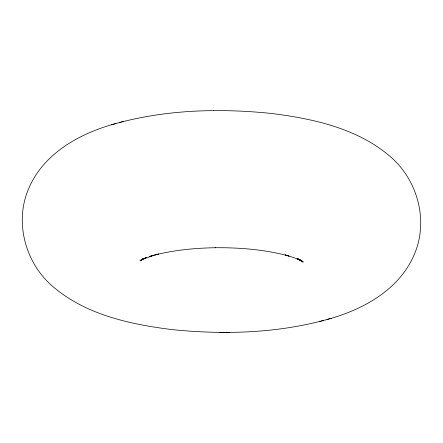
<?xml version="1.0" encoding="UTF-8"?>
<svg xmlns="http://www.w3.org/2000/svg" width="443" height="443" viewBox="0 0 443 443"><rect width="100%" height="100%" fill="white"/><g stroke="black" fill="none" stroke-linecap="round" stroke-linejoin="round"><path stroke-width="0.66" d="M142.917 258.745L140.193 260.872L142.419 259.255M143.848 258.358L139.96 260.7L146.317 257.544L141.45 259.692L153.92 255.246L149.656 256.431L158.04 254.11M111.763 124.682C77.78 134.55 43.287 154.319 28.839 188.253C13.86 222.342 25.567 264.178 54.024 287.535C86.795 314.967 130.336 324.348 171.696 329.559C224.9 335.008 279.627 333.313 331.237 318.318C365.22 308.45 399.713 288.681 414.161 254.747C429.14 220.658 417.433 178.822 388.976 155.465C356.205 128.033 312.664 118.652 271.304 113.441C218.1 107.992 163.373 109.687 111.763 124.682L116.027 123.497M219.828 332.394L229.629 332.366M119.472 122.561L123.431 121.454M158.627 253.944L154.668 255.052C174.52 250.024 195.036 248.069 215.475 247.731L215.121 247.72C239.979 247.526 265.041 249.57 289.113 256.06L285.093 254.897L294.102 257.726L301.96 260.894L297.065 258.673L303.25 261.924L298.25 258.839L302.84 262.09L299.413 259.36M319.569 321.546L323.528 320.439M326.973 319.503L331.237 318.318M213.371 110.634L213.731 110.645"/></g></svg>
